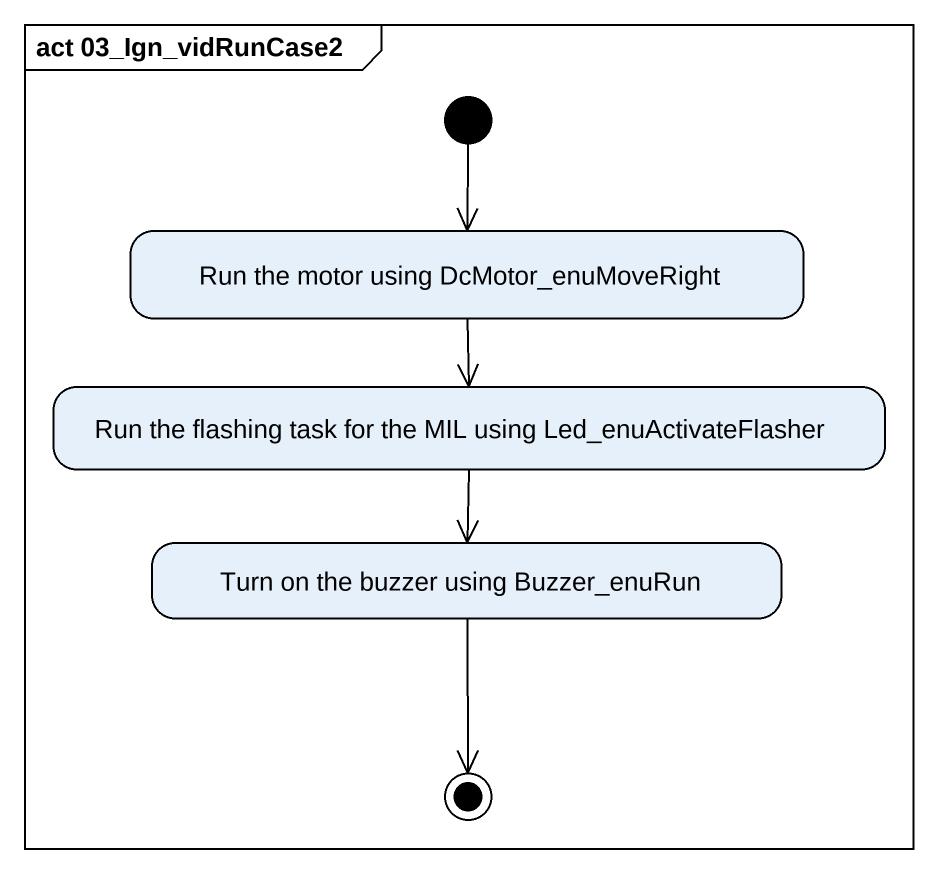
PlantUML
@startuml
mainframe act 03_Ign_vidRunCase2
hide empty description
state "Run the motor using DcMotor_enuMoveRight" as Run_the_motor_using_DcMotor
state "Run the flashing task for the MIL using Led_enuActivateFlasher" as Run_the_flashing_task_for
state "Turn on the buzzer using Buzzer_enuRun" as Turn_on_the_buzzer_using
[*] --> Run_the_motor_using_DcMotor
Run_the_motor_using_DcMotor --> Run_the_flashing_task_for
Run_the_flashing_task_for --> Turn_on_the_buzzer_using
Turn_on_the_buzzer_using --> [*]
@enduml
